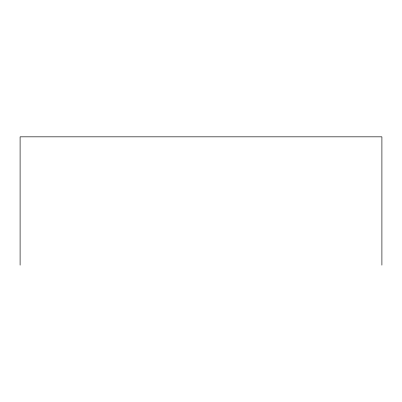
<?xml version="1.0" encoding="UTF-8"?>
<svg xmlns="http://www.w3.org/2000/svg" width="402" height="402" viewBox="0 0 402 402"><rect width="100%" height="100%" fill="white"/><g stroke="black" fill="none" stroke-linecap="round" stroke-linejoin="round"><path stroke-width="0.6" d="M381.9 265.169L381.9 136.831L20.1 136.831L20.1 265.169"/></g></svg>
